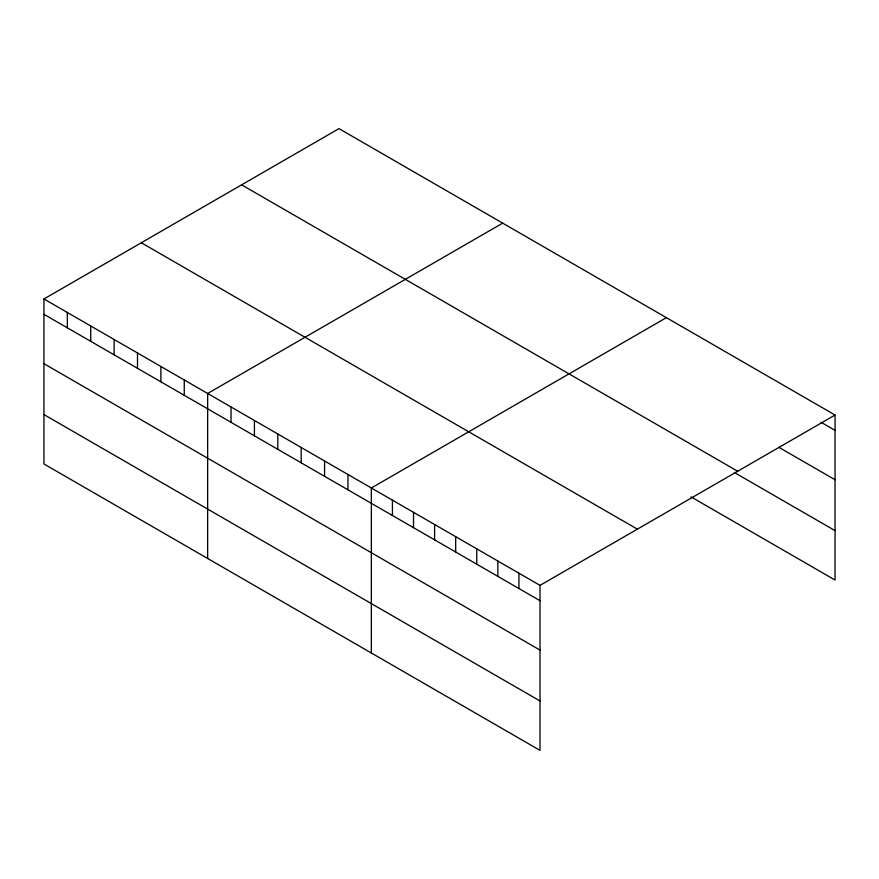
<?xml version="1.0" encoding="UTF-8"?>
<svg xmlns="http://www.w3.org/2000/svg" width="879" height="879" viewBox="0 0 879 879"><rect width="100%" height="100%" fill="white"/><g stroke="black" fill="none" stroke-linecap="round" stroke-linejoin="round"><path stroke-width="1.32" d="M43.95 298.97L540.014 585.37L540.014 750.369L43.95 463.969L43.95 298.97L338.986 128.631L835.05 415.031L835.05 580.03L690.982 496.855M502.689 223.145L207.653 393.484L207.653 558.484M666.392 317.66L371.345 487.999L371.345 652.987M540.014 585.37L835.05 415.031M820.997 422.25L835.05 430.358M778.827 447.29L835.05 479.747M241.626 184.843L737.69 471.243M734.328 472.484L835.05 530.641M141.31 242.758L637.374 529.158M43.95 314.308L540.014 600.698M43.95 363.697L540.014 650.086M43.95 414.58L540.014 700.981M518.929 573.196L518.929 588.523M497.844 561.033L497.844 576.36M476.759 548.859L476.759 564.186M455.685 536.684L455.685 552.012M434.6 524.51L434.6 539.838M413.515 512.336L413.515 527.664M392.43 500.173L392.43 515.501M347.963 474.495L347.963 489.823M324.582 460.992L324.582 476.319M301.189 447.488L301.189 462.815M277.808 433.984L277.808 449.323M254.416 420.492L254.416 435.819M231.034 406.988L231.034 422.316M184.26 379.981L184.26 395.308M160.879 366.477L160.879 381.816M137.498 352.984L137.498 368.312M114.105 339.481L114.105 354.808M90.724 325.977L90.724 341.305M67.331 312.474L67.331 327.801"/></g></svg>
